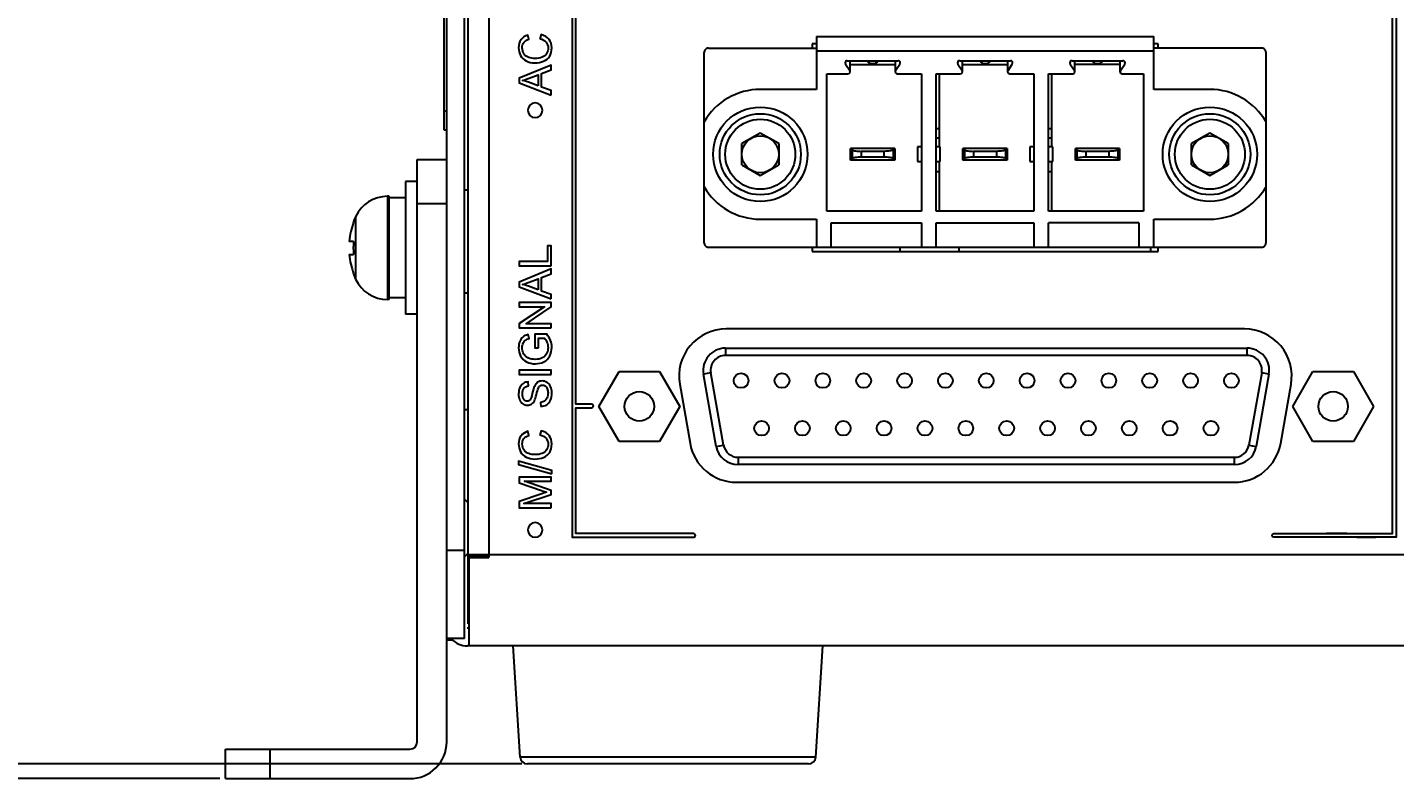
# Model space of a CAD drawing. Header units: millimetres. Extents: x 4086 to 8318, y 123 to 1549.
# Drawn here: x 6904.9 to 6997.6, y 972.8 to 1023.8 of the extents above; entities that cross this region are included whole.
import ezdxf

# ---------------------------------------------------------------- set-up
doc = ezdxf.new("R2010")
doc.units = ezdxf.units.MM
for name, color, linetype in [('00_COMPONENTS', 7, 'Continuous'), ('20_ALL_FEATURES', 7, 'Continuous'), ('layer 3', 7, 'Continuous'), ('尺寸', 3, 'Continuous')]:
    doc.layers.add(name, color=color, linetype=linetype)
doc.styles.get("Standard").update_dxf_attribs({"font": ''})
doc.styles.get('Standard').set_extended_font_data('SimSun')
doc.dimstyles.get("Standard").update_dxf_attribs({"dimscale": 6, "dimtxt": 5, "dimasz": 3, "dimexe": 0.18, "dimexo": 0.0625, "dimgap": 0.8, "dimtad": 1, "dimtoh": 1, "dimdec": 1, "dimzin": 0, "dimdsep": 46, "dimtxsty": 'Standard', "dimcen": 0.09, "dimclrd": 256, "dimclre": 256, "dimclrt": 256, "dimadec": 0, "dimazin": 2, "dimtfac": 1, "dimtdec": 1, "dimtofl": 0, "dimtmove": 0, "dimatfit": 3, "dimfxl": 0, "dimtolj": 1, "dimtzin": 0, "dimarcsym": 0})

# ---------------------------------------------------------------- blocks, each defined once
blk = doc.blocks.new('*D82')
at = {"layer": 'Defpoints', "color": 0}
for p in [(6814.754, 1111.814), (6936.316, 1111.814), (6938.836, 973.814)]:
    blk.add_point(p, dxfattribs=at)
at = {"layer": '尺寸', "lineweight": -2}
for p, q in [((6935.941, 1111.814), (6813.674, 1111.814)), ((6814.754, 991.814), (6814.754, 1093.814)), ((6938.461, 973.814), (6813.674, 973.814))]:
    blk.add_line(p, q, dxfattribs=at)
at = {"layer": '尺寸'}
for points in [[(6817.754, 1093.814), (6811.754, 1093.814), (6814.754, 1111.814)], [(6811.754, 991.814), (6817.754, 991.814), (6814.754, 973.814)]]:
    blk.add_solid(points, dxfattribs=at)
at = {"layer": '尺寸', "insert": (6794.954, 1042.814), "char_height": 30, "attachment_point": 5, "rotation": 90}
blk.add_mtext('\\A1;138.0', dxfattribs=at)
blk = doc.blocks.new('*D83')
at = {"layer": 'Defpoints', "color": 0}
for p in [(6749.805, 1111.814), (6936.316, 1111.814), (6918.366, 972.814)]:
    blk.add_point(p, dxfattribs=at)
at = {"layer": '尺寸', "lineweight": -2}
for p, q in [((6935.941, 1111.814), (6748.725, 1111.814)), ((6749.805, 990.814), (6749.805, 1093.814)), ((6917.991, 972.814), (6748.725, 972.814))]:
    blk.add_line(p, q, dxfattribs=at)
at = {"layer": '尺寸'}
for points in [[(6752.805, 1093.814), (6746.805, 1093.814), (6749.805, 1111.814)], [(6746.805, 990.814), (6752.805, 990.814), (6749.805, 972.814)]]:
    blk.add_solid(points, dxfattribs=at)
at = {"layer": '尺寸', "insert": (6730.005, 1042.314), "char_height": 30, "attachment_point": 5, "rotation": 90}
blk.add_mtext('\\A1;139.0', dxfattribs=at)

msp = doc.modelspace()

# ---------------------------------------------------------------- linework, layer by layer
at = {"layer": '00_COMPONENTS', "color": 7, "linetype": 'Continuous'}
for p, q in [((6938.337, 974.283), (6937.866, 981.814)), ((6958.395, 974.283), (6958.866, 981.814)), ((6958.395, 974.283), (6938.337, 974.283)), ((6957.896, 973.814), (6938.836, 973.814))]:
    msp.add_line(p, q, dxfattribs=at)
for centre, start, end in [((6938.836, 974.314), 183.57633, 270), ((6957.896, 974.314), 270, 356.42367)]:
    msp.add_arc(centre, 0.5, start, end, dxfattribs=at)
at = {"layer": '20_ALL_FEATURES', "color": 7, "linetype": 'Continuous'}
for p, q in [((6933.366, 975.314), (6933.366, 1111.314)), ((6934.566, 982.314), (6934.566, 1111.314)), ((6934.816, 983.314), (6934.816, 1110.314)), ((6936.216, 1105.814), (6936.216, 987.814)), ((6933.166, 1076.814), (6933.166, 1016.814)), ((6958.136, 1022.664), (6958.136, 1022.364)), ((6958.436, 1022.664), (6958.136, 1022.664)), ((6958.436, 1023.164), (6958.436, 1019.564)), ((6958.436, 1023.164), (6981.296, 1023.164)), ((6981.296, 1019.564), (6981.296, 1023.164)), ((6981.596, 1022.664), (6981.296, 1022.664)), ((6981.596, 1022.364), (6981.596, 1022.664)), ((6950.816, 1009.164), (6950.816, 1022.064)), ((6951.116, 1022.364), (6958.436, 1022.364)), ((6981.296, 1022.164), (6958.436, 1022.164)), ((6988.616, 1022.364), (6981.296, 1022.364)), ((6988.916, 1009.164), (6988.916, 1022.064)), ((6960.402, 1021.281), (6960.691, 1020.847)), ((6960.526, 1021.514), (6963.966, 1021.514)), ((6960.716, 1020.764), (6960.716, 1021.514)), ((6960.716, 1021.264), (6963.776, 1021.264)), ((6963.776, 1021.514), (6963.776, 1020.764)), ((6963.802, 1020.847), (6964.091, 1021.281)), ((6968.022, 1021.281), (6968.311, 1020.847)), ((6968.146, 1021.514), (6971.586, 1021.514)), ((6968.336, 1020.764), (6968.336, 1021.514)), ((6968.336, 1021.264), (6971.396, 1021.264)), ((6971.396, 1021.514), (6971.396, 1020.764)), ((6971.422, 1020.847), (6971.711, 1021.281)), ((6975.642, 1021.281), (6975.931, 1020.847)), ((6975.766, 1021.514), (6979.206, 1021.514)), ((6975.956, 1020.764), (6975.956, 1021.514)), ((6979.016, 1021.264), (6975.956, 1021.264)), ((6979.016, 1020.764), (6979.016, 1021.514)), ((6979.042, 1020.847), (6979.331, 1021.281)), ((6959.136, 1011.314), (6959.136, 1020.614)), ((6959.136, 1020.614), (6960.566, 1020.614)), ((6963.926, 1020.614), (6965.556, 1020.614)), ((6965.556, 1020.614), (6965.556, 1011.314)), ((6966.556, 1011.314), (6966.556, 1020.614)), ((6966.556, 1020.614), (6968.186, 1020.614)), ((6966.756, 1020.614), (6966.756, 1015.664)), ((6971.546, 1020.614), (6973.176, 1020.614)), ((6973.176, 1020.614), (6973.176, 1011.314)), ((6974.176, 1011.314), (6974.176, 1020.614)), ((6974.176, 1020.614), (6975.806, 1020.614)), ((6974.376, 1020.614), (6974.376, 1015.664)), ((6979.166, 1020.614), (6980.596, 1020.614)), ((6980.596, 1020.614), (6980.596, 1011.314)), ((6958.436, 1019.564), (6954.627, 1019.564)), ((6985.106, 1019.564), (6981.296, 1019.564)), ((6933.166, 1018.114), (6933.366, 1018.114)), ((6933.166, 1016.814), (6933.366, 1016.814)), ((6954.626, 1016.607), (6953.376, 1015.886)), ((6955.876, 1015.886), (6954.626, 1016.607)), ((6966.756, 1016.889), (6966.556, 1016.889)), ((6966.756, 1016.264), (6966.556, 1016.264)), ((6974.376, 1016.889), (6974.176, 1016.889)), ((6974.376, 1016.264), (6974.176, 1016.264)), ((6985.106, 1016.607), (6983.856, 1015.886)), ((6986.356, 1015.886), (6985.106, 1016.607)), ((6953.376, 1014.442), (6953.376, 1015.886)), ((6955.876, 1015.886), (6955.876, 1014.442)), ((6960.746, 1014.764), (6960.746, 1015.564)), ((6960.746, 1015.564), (6960.869, 1015.447)), ((6963.746, 1015.564), (6960.746, 1015.564)), ((6960.869, 1014.881), (6960.869, 1015.447)), ((6961.46, 1015.364), (6961.46, 1014.964)), ((6963.032, 1015.364), (6961.46, 1015.364)), ((6963.032, 1014.964), (6963.032, 1015.364)), ((6963.623, 1015.447), (6963.746, 1015.564)), ((6963.623, 1015.447), (6963.623, 1014.881)), ((6963.746, 1015.564), (6963.746, 1014.764)), ((6965.281, 1015.664), (6965.281, 1014.664)), ((6965.556, 1015.664), (6965.281, 1015.664)), ((6966.831, 1015.664), (6966.556, 1015.664)), ((6966.831, 1014.664), (6966.831, 1015.664)), ((6968.366, 1014.764), (6968.366, 1015.564)), ((6968.366, 1015.564), (6968.489, 1015.447)), ((6971.366, 1015.564), (6968.366, 1015.564)), ((6968.489, 1014.881), (6968.489, 1015.447)), ((6969.08, 1015.364), (6969.08, 1014.964)), ((6970.652, 1015.364), (6969.08, 1015.364)), ((6970.652, 1014.964), (6970.652, 1015.364)), ((6971.243, 1015.447), (6971.366, 1015.564)), ((6971.243, 1015.447), (6971.243, 1014.881)), ((6971.366, 1015.564), (6971.366, 1014.764)), ((6972.901, 1015.664), (6972.901, 1014.664)), ((6973.176, 1015.664), (6972.901, 1015.664)), ((6974.451, 1015.664), (6974.176, 1015.664)), ((6974.451, 1014.664), (6974.451, 1015.664)), ((6975.986, 1014.764), (6975.986, 1015.564)), ((6975.986, 1015.564), (6976.109, 1015.447)), ((6978.986, 1015.564), (6975.986, 1015.564)), ((6976.109, 1014.881), (6976.109, 1015.447)), ((6976.7, 1015.364), (6976.7, 1014.964)), ((6978.272, 1015.364), (6976.7, 1015.364)), ((6978.272, 1014.964), (6978.272, 1015.364)), ((6978.863, 1015.447), (6978.986, 1015.564)), ((6978.863, 1015.447), (6978.863, 1014.881)), ((6978.986, 1015.564), (6978.986, 1014.764)), ((6983.856, 1014.442), (6983.856, 1015.886)), ((6986.356, 1015.886), (6986.356, 1014.442)), ((6931.366, 975.314), (6931.366, 1014.814)), ((6931.366, 1014.814), (6933.366, 1014.814)), ((6953.376, 1014.442), (6954.626, 1013.72)), ((6954.626, 1013.72), (6955.876, 1014.442)), ((6960.869, 1014.881), (6960.746, 1014.764)), ((6963.746, 1014.764), (6960.746, 1014.764)), ((6963.032, 1014.964), (6961.46, 1014.964)), ((6963.746, 1014.764), (6963.623, 1014.881)), ((6965.281, 1014.664), (6965.556, 1014.664)), ((6966.556, 1014.664), (6966.831, 1014.664)), ((6966.756, 1014.664), (6966.756, 1011.314)), ((6968.489, 1014.881), (6968.366, 1014.764)), ((6971.366, 1014.764), (6968.366, 1014.764)), ((6970.652, 1014.964), (6969.08, 1014.964)), ((6971.366, 1014.764), (6971.243, 1014.881)), ((6972.901, 1014.664), (6973.176, 1014.664)), ((6974.176, 1014.664), (6974.451, 1014.664)), ((6974.376, 1014.664), (6974.376, 1011.314)), ((6976.109, 1014.881), (6975.986, 1014.764)), ((6978.986, 1014.764), (6975.986, 1014.764)), ((6978.272, 1014.964), (6976.7, 1014.964)), ((6978.986, 1014.764), (6978.863, 1014.881)), ((6983.856, 1014.442), (6985.106, 1013.72)), ((6985.106, 1013.72), (6986.356, 1014.442)), ((6930.566, 1013.314), (6930.566, 1004.314)), ((6931.366, 1013.314), (6930.566, 1013.314)), ((6966.756, 1013.964), (6966.556, 1013.964)), ((6974.376, 1013.964), (6974.176, 1013.964)), ((6929.36, 1012.314), (6929.36, 1005.314)), ((6929.466, 1012.314), (6929.36, 1012.314)), ((6929.466, 1005.314), (6929.466, 1012.314)), ((6934.566, 1012.764), (6934.816, 1012.764)), ((6930.566, 1012.204), (6929.466, 1012.204)), ((6933.366, 1011.814), (6931.366, 1011.814)), ((6927.035, 1010.571), (6927.032, 1010.564)), ((6927.053, 1010.564), (6927.032, 1010.564)), ((6927.186, 1010.929), (6927.186, 1006.698)), ((6954.627, 1010.764), (6958.436, 1010.764)), ((6958.436, 1010.764), (6958.436, 1008.864)), ((6965.556, 1011.314), (6959.136, 1011.314)), ((6959.436, 1008.864), (6959.436, 1010.514)), ((6959.436, 1010.514), (6965.556, 1010.514)), ((6965.556, 1010.514), (6965.556, 1008.864)), ((6973.176, 1011.314), (6966.556, 1011.314)), ((6966.556, 1008.864), (6966.556, 1010.514)), ((6966.556, 1010.514), (6973.176, 1010.514)), ((6973.176, 1010.514), (6973.176, 1008.864)), ((6980.596, 1011.314), (6974.176, 1011.314)), ((6974.176, 1008.864), (6974.176, 1010.514)), ((6980.296, 1010.514), (6974.176, 1010.514)), ((6980.296, 1010.514), (6980.296, 1008.864)), ((6981.296, 1008.864), (6981.296, 1010.764)), ((6981.296, 1010.764), (6985.106, 1010.764)), ((6927.053, 1009.251), (6926.755, 1009.251)), ((6951.116, 1008.864), (6988.616, 1008.864)), ((6958.136, 1008.864), (6958.136, 1008.564)), ((6964.116, 1008.564), (6964.116, 1008.864)), ((6968.116, 1008.564), (6968.116, 1008.864)), ((6981.114, 1008.564), (6981.114, 1008.864)), ((6981.596, 1008.564), (6981.596, 1008.864)), ((6926.755, 1008.376), (6927.053, 1008.376)), ((6958.136, 1008.564), (6981.596, 1008.564)), ((6927.032, 1007.064), (6927.053, 1007.064)), ((6927.032, 1007.064), (6927.035, 1007.057)), ((6929.466, 1005.314), (6929.36, 1005.314)), ((6930.566, 1005.424), (6929.466, 1005.424)), ((6934.566, 1005.764), (6934.816, 1005.764)), ((6931.366, 1004.314), (6930.566, 1004.314)), ((6987.456, 1003.314), (6952.316, 1003.314)), ((6952.256, 1002.014), (6952.256, 1001.514)), ((6952.256, 1002.014), (6987.636, 1002.014)), ((6987.636, 1001.514), (6952.256, 1001.514)), ((6987.636, 1001.514), (6987.636, 1002.014)), ((6943.684, 998.064), (6945.055, 1000.439)), ((6945.055, 1000.439), (6947.797, 1000.439)), ((6947.797, 1000.439), (6949.169, 998.064)), ((6951.271, 1000.34), (6950.779, 1000.253)), ((6951.643, 995.353), (6950.779, 1000.253)), ((6952.135, 995.44), (6951.271, 1000.34)), ((6988.621, 1000.34), (6987.757, 995.44)), ((6989.113, 1000.253), (6988.249, 995.353)), ((6989.113, 1000.253), (6988.621, 1000.34)), ((6990.724, 998.064), (6992.095, 1000.439)), ((6992.095, 1000.439), (6994.837, 1000.439)), ((6994.837, 1000.439), (6996.209, 998.064)), ((6949.164, 999.562), (6949.864, 995.562)), ((6989.908, 995.562), (6990.608, 999.562)), ((6934.566, 997.864), (6934.816, 997.864)), ((6945.055, 995.689), (6943.684, 998.064)), ((6949.169, 998.064), (6947.797, 995.689)), ((6992.095, 995.689), (6990.724, 998.064)), ((6996.209, 998.064), (6994.837, 995.689)), ((6947.797, 995.689), (6945.055, 995.689)), ((6994.837, 995.689), (6992.095, 995.689)), ((6951.643, 995.353), (6952.135, 995.44)), ((6987.757, 995.44), (6988.249, 995.353)), ((6953.12, 994.614), (6953.12, 994.114)), ((6953.12, 994.614), (6986.772, 994.614)), ((6986.772, 994.114), (6953.12, 994.114)), ((6986.772, 994.114), (6986.772, 994.614)), ((6953.016, 992.914), (6986.756, 992.914)), ((6934.816, 991.514), (6934.591, 991.739)), ((6933.366, 988.314), (6934.566, 988.314)), ((6934.791, 988.089), (6934.591, 987.889)), ((6934.716, 988.014), (7262.016, 988.014)), ((6936.216, 987.853), (6934.866, 987.853)), ((6934.866, 987.814), (6934.866, 981.814)), ((6934.866, 987.814), (6936.216, 987.814)), ((6936.016, 987.853), (6936.016, 988.014)), ((6934.816, 983.014), (6934.754, 983.014)), ((6934.566, 982.314), (6933.366, 982.314)), ((6933.791, 982.214), (6933.366, 982.214)), ((7261.966, 981.814), (6934.766, 981.814)), ((6918.366, 972.814), (6918.366, 974.814)), ((6918.366, 974.814), (6930.866, 974.814)), ((6921.366, 974.814), (6921.366, 972.814)), ((6918.366, 972.814), (6930.866, 972.814))]:
    msp.add_line(p, q, dxfattribs=at)
for centre, radius in [((6954.626, 1015.164), 3.2), ((6954.626, 1015.164), 2.75), ((6985.106, 1015.164), 3.2), ((6985.106, 1015.164), 2.75), ((6954.626, 1015.164), 2.375), ((6985.106, 1015.164), 2.375), ((6954.626, 1015.164), 1.25), ((6985.106, 1015.164), 1.25), ((6953.326, 999.812), 0.5), ((6956.096, 999.812), 0.5), ((6958.866, 999.812), 0.5), ((6961.636, 999.812), 0.5), ((6964.406, 999.812), 0.5), ((6967.176, 999.812), 0.5), ((6969.946, 999.812), 0.5), ((6972.716, 999.812), 0.5), ((6975.486, 999.812), 0.5), ((6978.256, 999.812), 0.5), ((6981.026, 999.812), 0.5), ((6983.796, 999.812), 0.5), ((6986.566, 999.812), 0.5), ((6946.426, 998.064), 1), ((6993.466, 998.064), 1), ((6954.711, 996.581), 0.5), ((6957.481, 996.581), 0.5), ((6960.251, 996.581), 0.5), ((6963.021, 996.581), 0.5), ((6965.791, 996.581), 0.5), ((6968.561, 996.581), 0.5), ((6971.331, 996.581), 0.5), ((6974.101, 996.581), 0.5), ((6976.871, 996.581), 0.5), ((6979.641, 996.581), 0.5), ((6982.411, 996.581), 0.5), ((6985.181, 996.581), 0.5)]:
    msp.add_circle(centre, radius, dxfattribs=at)
for centre, radius, start, end in [((6951.116, 1022.064), 0.3, 90, 180.0043), ((6988.616, 1022.064), 0.3, 359.99758, 90), ((6960.526, 1021.364), 0.15, 90.00006, 213.69007), ((6960.566, 1020.764), 0.15, 269.99999, 33.69005), ((6962.246, 1021.814), 0.5, 216.86923, 323.14107), ((6963.926, 1020.764), 0.15, 146.30994, 270.00001), ((6963.966, 1021.364), 0.15, 326.30993, 89.99994), ((6968.146, 1021.364), 0.15, 90.00006, 213.69007), ((6968.186, 1020.764), 0.15, 269.99999, 33.69005), ((6969.866, 1021.814), 0.5, 216.86923, 323.14107), ((6971.546, 1020.764), 0.15, 146.30994, 270.00001), ((6971.586, 1021.364), 0.15, 326.30993, 89.99994), ((6975.766, 1021.364), 0.15, 90.00006, 213.69007), ((6975.806, 1020.764), 0.15, 269.99999, 33.69005), ((6977.486, 1021.814), 0.5, 216.86923, 323.14107), ((6979.166, 1020.764), 0.15, 146.30994, 270.00001), ((6979.206, 1021.364), 0.15, 326.30993, 89.99993), ((6954.626, 1015.164), 4.4, 89.98661, 149.9868), ((6985.106, 1015.164), 4.4, 30.0132, 90), ((6929.36, 1009.914), 2.4, 90, 154.971), ((6954.626, 1015.164), 4.4, 210.01319, 270), ((6985.106, 1015.164), 4.4, 269.98661, 329.9868), ((6931.716, 1008.814), 4.981, 159.43024, 174.96082), ((6931.718, 1008.813), 5.002, 154.97186, 159.42109), ((6931.716, 1008.814), 4.684, 174.6403, 185.3597), ((6951.116, 1009.164), 0.3, 179.99758, 270), ((6988.616, 1009.164), 0.3, 270, 0.0043), ((6931.716, 1008.814), 4.981, 185.03918, 200.56976), ((6931.718, 1008.815), 5.002, 200.57594, 205.02812), ((6929.36, 1007.714), 2.4, 205.029, 270), ((6952.316, 1000.114), 3.2, 90, 189.93), ((6987.456, 1000.114), 3.2, 350.07, 90), ((6952.256, 1000.514), 1.5, 90, 190), ((6952.256, 1000.514), 1, 90, 190), ((6987.636, 1000.514), 1.5, 350, 90), ((6987.636, 1000.514), 1, 350, 90), ((6953.016, 996.114), 3.2, 189.93, 270), ((6953.12, 995.614), 1.5, 190, 270), ((6953.12, 995.614), 1, 190, 270), ((6986.756, 996.114), 3.2, 270, 350.07), ((6986.772, 995.614), 1, 270, 350), ((6986.772, 995.614), 1.5, 270, 350), ((6934.766, 983.214), 1.4, 220.59963, 270), ((6930.866, 975.314), 2.5, 270, 0), ((6930.866, 975.314), 0.5, 270, 0)]:
    msp.add_arc(centre, radius, start, end, dxfattribs=at)
for points, knots in [([(6960.869, 1015.447), (6960.877, 1015.439), (6960.9, 1015.427), (6960.968, 1015.404), (6961.088, 1015.383), (6961.262, 1015.367), (6961.391, 1015.364), (6961.46, 1015.364)], [0, 0, 0, 0, 0.052489, 0.129821, 0.355584, 0.657081, 1, 1, 1, 1]), ([(6963.623, 1015.447), (6963.615, 1015.439), (6963.592, 1015.427), (6963.524, 1015.404), (6963.404, 1015.383), (6963.23, 1015.367), (6963.101, 1015.364), (6963.032, 1015.364)], [0, 0, 0, 0, 0.05249, 0.12983, 0.355606, 0.65706, 1, 1, 1, 1]), ([(6968.489, 1015.447), (6968.497, 1015.439), (6968.52, 1015.427), (6968.588, 1015.404), (6968.708, 1015.383), (6968.882, 1015.367), (6969.011, 1015.364), (6969.08, 1015.364)], [0, 0, 0, 0, 0.052489, 0.129821, 0.355584, 0.657081, 1, 1, 1, 1]), ([(6971.243, 1015.447), (6971.235, 1015.439), (6971.212, 1015.427), (6971.144, 1015.404), (6971.024, 1015.383), (6970.85, 1015.367), (6970.721, 1015.364), (6970.652, 1015.364)], [0, 0, 0, 0, 0.05249, 0.12983, 0.355606, 0.65706, 1, 1, 1, 1]), ([(6976.109, 1015.447), (6976.117, 1015.439), (6976.14, 1015.427), (6976.208, 1015.404), (6976.328, 1015.383), (6976.502, 1015.367), (6976.631, 1015.364), (6976.7, 1015.364)], [0, 0, 0, 0, 0.052489, 0.129821, 0.355584, 0.657081, 1, 1, 1, 1]), ([(6978.863, 1015.447), (6978.855, 1015.439), (6978.832, 1015.427), (6978.764, 1015.404), (6978.644, 1015.383), (6978.47, 1015.367), (6978.341, 1015.364), (6978.272, 1015.364)], [0, 0, 0, 0, 0.05249, 0.12983, 0.355606, 0.65706, 1, 1, 1, 1]), ([(6961.46, 1014.964), (6961.391, 1014.964), (6961.262, 1014.96), (6961.088, 1014.944), (6960.968, 1014.924), (6960.9, 1014.901), (6960.877, 1014.888), (6960.869, 1014.881)], [0, 0, 0, 0, 0.342928, 0.644418, 0.870176, 0.947509, 1, 1, 1, 1]), ([(6963.623, 1014.881), (6963.615, 1014.888), (6963.592, 1014.901), (6963.524, 1014.924), (6963.404, 1014.944), (6963.23, 1014.96), (6963.101, 1014.964), (6963.032, 1014.964)], [0, 0, 0, 0, 0.052489, 0.129821, 0.355584, 0.657081, 1, 1, 1, 1]), ([(6969.08, 1014.964), (6969.011, 1014.964), (6968.882, 1014.96), (6968.708, 1014.944), (6968.588, 1014.924), (6968.52, 1014.901), (6968.497, 1014.888), (6968.489, 1014.881)], [0, 0, 0, 0, 0.342928, 0.644418, 0.870176, 0.947509, 1, 1, 1, 1]), ([(6971.243, 1014.881), (6971.235, 1014.888), (6971.212, 1014.901), (6971.144, 1014.924), (6971.024, 1014.944), (6970.85, 1014.96), (6970.721, 1014.964), (6970.652, 1014.964)], [0, 0, 0, 0, 0.052489, 0.129821, 0.355584, 0.657081, 1, 1, 1, 1]), ([(6976.7, 1014.964), (6976.631, 1014.964), (6976.502, 1014.96), (6976.328, 1014.944), (6976.208, 1014.924), (6976.14, 1014.901), (6976.117, 1014.888), (6976.109, 1014.881)], [0, 0, 0, 0, 0.342928, 0.644418, 0.870176, 0.947509, 1, 1, 1, 1]), ([(6978.863, 1014.881), (6978.855, 1014.888), (6978.832, 1014.901), (6978.764, 1014.924), (6978.644, 1014.944), (6978.47, 1014.96), (6978.341, 1014.964), (6978.272, 1014.964)], [0, 0, 0, 0, 0.052489, 0.129821, 0.355584, 0.657081, 1, 1, 1, 1])]:
    msp.add_open_spline(points, degree=3, knots=knots, dxfattribs=at)
at = {"layer": 'layer 3'}
for points, knots in [([(6950.109, 989.186), (6944.218, 989.186), (6946.456, 989.186), (6941.864, 989.186), (6941.864, 989.186), (6941.864, 1012.393), (6941.864, 1077.028), (6941.864, 1095.406), (6941.864, 1095.406), (6941.864, 1095.406), (6950.109, 1095.406), (6950.109, 1095.406), (6950.109, 1095.406), (6950.178, 1095.406), (6950.234, 1095.35), (6950.234, 1095.281), (6950.234, 1095.281), (6950.234, 1095.212), (6950.178, 1095.156), (6950.109, 1095.156), (6950.109, 1095.156), (6950.109, 1095.156), (6942.114, 1095.156), (6942.114, 1095.156), (6942.114, 1095.156), (6942.114, 1090.918), (6942.114, 1063.567), (6942.114, 1049.21), (6942.114, 1049.21), (6942.427, 1049.21), (6943.864, 1049.21), (6944.489, 1049.21), (6944.489, 1049.21), (6944.558, 1049.21), (6944.614, 1049.154), (6944.614, 1049.085), (6944.614, 1049.085), (6944.614, 1049.016), (6944.558, 1048.96), (6944.489, 1048.96), (6944.489, 1048.96), (6944.177, 1048.96), (6942.739, 1048.96), (6942.114, 1048.96), (6942.114, 1048.96), (6942.114, 1043.499), (6942.114, 1042.832), (6942.114, 1028.521), (6942.114, 1028.521), (6942.427, 1028.521), (6943.864, 1028.521), (6944.489, 1028.521), (6944.489, 1028.521), (6944.558, 1028.521), (6944.614, 1028.465), (6944.614, 1028.396), (6944.614, 1028.396), (6944.614, 1028.327), (6944.558, 1028.271), (6944.489, 1028.271), (6944.489, 1028.271), (6944.177, 1028.271), (6942.739, 1028.271), (6942.114, 1028.271), (6942.114, 1028.271), (6942.114, 1025.82), (6942.114, 1003.523), (6942.114, 998.225), (6942.114, 998.225), (6942.427, 998.225), (6942.564, 998.225), (6943.189, 998.225), (6943.189, 998.225), (6943.258, 998.225), (6943.314, 998.169), (6943.314, 998.1), (6943.314, 998.1), (6943.314, 998.031), (6943.258, 997.975), (6943.189, 997.975), (6943.189, 997.975), (6942.877, 997.975), (6942.739, 997.975), (6942.114, 997.975), (6942.114, 997.975), (6942.114, 996.579), (6942.114, 992.337), (6942.114, 989.436), (6942.114, 989.436), (6945.134, 989.436), (6943.28, 989.436), (6950.109, 989.436), (6950.109, 989.436), (6950.178, 989.436), (6950.234, 989.38), (6950.234, 989.311), (6950.234, 989.311), (6950.234, 989.242), (6950.178, 989.186), (6950.109, 989.186)], [0, 0, 0, 0, 0.038462, 0.038462, 0.038462, 0.038462, 0.076923, 0.076923, 0.076923, 0.076923, 0.115385, 0.115385, 0.115385, 0.115385, 0.153846, 0.153846, 0.153846, 0.153846, 0.192308, 0.192308, 0.192308, 0.192308, 0.230769, 0.230769, 0.230769, 0.230769, 0.269231, 0.269231, 0.269231, 0.269231, 0.307692, 0.307692, 0.307692, 0.307692, 0.346154, 0.346154, 0.346154, 0.346154, 0.384615, 0.384615, 0.384615, 0.384615, 0.423077, 0.423077, 0.423077, 0.423077, 0.461538, 0.461538, 0.461538, 0.461538, 0.5, 0.5, 0.5, 0.5, 0.538462, 0.538462, 0.538462, 0.538462, 0.576923, 0.576923, 0.576923, 0.576923, 0.615385, 0.615385, 0.615385, 0.615385, 0.653846, 0.653846, 0.653846, 0.653846, 0.692308, 0.692308, 0.692308, 0.692308, 0.730769, 0.730769, 0.730769, 0.730769, 0.769231, 0.769231, 0.769231, 0.769231, 0.807692, 0.807692, 0.807692, 0.807692, 0.846154, 0.846154, 0.846154, 0.846154, 0.884615, 0.884615, 0.884615, 0.884615, 0.923077, 0.923077, 0.923077, 0.923077, 1, 1, 1, 1]), ([(6989.446, 989.186), (7004.064, 989.186), (6989.604, 989.186), (6997.731, 989.186), (6997.731, 989.186), (6997.731, 1035.084), (6997.731, 1086.777), (6997.731, 1095.406), (6997.731, 1095.406), (6997.731, 1095.406), (6989.446, 1095.406), (6989.446, 1095.406), (6989.446, 1095.406), (6989.377, 1095.406), (6989.321, 1095.35), (6989.321, 1095.281), (6989.321, 1095.281), (6989.321, 1095.212), (6989.377, 1095.156), (6989.446, 1095.156), (6989.446, 1095.156), (6989.446, 1095.156), (6997.481, 1095.156), (6997.481, 1095.156), (6997.481, 1095.156), (6997.481, 1078.221), (6997.481, 1014.391), (6997.481, 989.436), (6997.481, 989.436), (6986.072, 989.436), (7001.613, 989.436), (6989.446, 989.436), (6989.446, 989.436), (6989.377, 989.436), (6989.321, 989.38), (6989.321, 989.311), (6989.321, 989.311), (6989.321, 989.242), (6989.377, 989.186), (6989.446, 989.186)], [0, 0, 0, 0, 0.090909, 0.090909, 0.090909, 0.090909, 0.181818, 0.181818, 0.181818, 0.181818, 0.272727, 0.272727, 0.272727, 0.272727, 0.363636, 0.363636, 0.363636, 0.363636, 0.454545, 0.454545, 0.454545, 0.454545, 0.545455, 0.545455, 0.545455, 0.545455, 0.636364, 0.636364, 0.636364, 0.636364, 0.727273, 0.727273, 0.727273, 0.727273, 0.818182, 0.818182, 0.818182, 0.818182, 1, 1, 1, 1]), ([(6939.689, 1022.998), (6939.689, 1022.998), (6939.762, 1023.286), (6939.762, 1023.286), (6939.762, 1023.286), (6939.999, 1023.226), (6940.179, 1023.118), (6940.303, 1022.961), (6940.303, 1022.961), (6940.427, 1022.805), (6940.489, 1022.613), (6940.489, 1022.387), (6940.489, 1022.387), (6940.489, 1022.152), (6940.442, 1021.962), (6940.346, 1021.815), (6940.346, 1021.815), (6940.25, 1021.668), (6940.112, 1021.556), (6939.931, 1021.48), (6939.931, 1021.48), (6939.75, 1021.403), (6939.556, 1021.365), (6939.348, 1021.365), (6939.348, 1021.365), (6939.121, 1021.365), (6938.924, 1021.408), (6938.755, 1021.495), (6938.755, 1021.495), (6938.586, 1021.581), (6938.458, 1021.704), (6938.37, 1021.864), (6938.37, 1021.864), (6938.283, 1022.024), (6938.239, 1022.2), (6938.239, 1022.391), (6938.239, 1022.391), (6938.239, 1022.609), (6938.294, 1022.792), (6938.405, 1022.94), (6938.405, 1022.94), (6938.516, 1023.088), (6938.672, 1023.192), (6938.873, 1023.25), (6938.873, 1023.25), (6938.873, 1023.25), (6938.94, 1022.967), (6938.94, 1022.967), (6938.94, 1022.967), (6938.781, 1022.917), (6938.666, 1022.844), (6938.594, 1022.748), (6938.594, 1022.748), (6938.521, 1022.652), (6938.485, 1022.531), (6938.485, 1022.386), (6938.485, 1022.386), (6938.485, 1022.219), (6938.526, 1022.079), (6938.606, 1021.967), (6938.606, 1021.967), (6938.686, 1021.855), (6938.794, 1021.776), (6938.928, 1021.731), (6938.928, 1021.731), (6939.064, 1021.686), (6939.203, 1021.663), (6939.346, 1021.663), (6939.346, 1021.663), (6939.531, 1021.663), (6939.693, 1021.69), (6939.831, 1021.743), (6939.831, 1021.743), (6939.969, 1021.797), (6940.072, 1021.881), (6940.141, 1021.994), (6940.141, 1021.994), (6940.209, 1022.108), (6940.243, 1022.23), (6940.243, 1022.363), (6940.243, 1022.363), (6940.243, 1022.524), (6940.196, 1022.66), (6940.104, 1022.771), (6940.104, 1022.771), (6940.01, 1022.883), (6939.872, 1022.958), (6939.689, 1022.998)], [0, 0, 0, 0, 0.043478, 0.043478, 0.043478, 0.043478, 0.086957, 0.086957, 0.086957, 0.086957, 0.130435, 0.130435, 0.130435, 0.130435, 0.173913, 0.173913, 0.173913, 0.173913, 0.217391, 0.217391, 0.217391, 0.217391, 0.26087, 0.26087, 0.26087, 0.26087, 0.304348, 0.304348, 0.304348, 0.304348, 0.347826, 0.347826, 0.347826, 0.347826, 0.391304, 0.391304, 0.391304, 0.391304, 0.434783, 0.434783, 0.434783, 0.434783, 0.478261, 0.478261, 0.478261, 0.478261, 0.521739, 0.521739, 0.521739, 0.521739, 0.565217, 0.565217, 0.565217, 0.565217, 0.608696, 0.608696, 0.608696, 0.608696, 0.652174, 0.652174, 0.652174, 0.652174, 0.695652, 0.695652, 0.695652, 0.695652, 0.73913, 0.73913, 0.73913, 0.73913, 0.782609, 0.782609, 0.782609, 0.782609, 0.826087, 0.826087, 0.826087, 0.826087, 0.869565, 0.869565, 0.869565, 0.869565, 0.913043, 0.913043, 0.913043, 0.913043, 1, 1, 1, 1]), ([(6940.453, 1019.18), (6940.453, 1019.18), (6938.276, 1020.015), (6938.276, 1020.015), (6938.276, 1020.015), (6938.276, 1020.015), (6938.276, 1020.332), (6938.276, 1020.332), (6938.276, 1020.332), (6938.276, 1020.332), (6940.453, 1021.218), (6940.453, 1021.218), (6940.453, 1021.218), (6940.453, 1021.218), (6940.453, 1020.891), (6940.453, 1020.891), (6940.453, 1020.891), (6940.453, 1020.891), (6939.793, 1020.639), (6939.793, 1020.639), (6939.793, 1020.639), (6939.793, 1020.639), (6939.793, 1019.722), (6939.793, 1019.722), (6939.793, 1019.722), (6939.793, 1019.722), (6940.453, 1019.486), (6940.453, 1019.486), (6940.453, 1019.486), (6940.453, 1019.486), (6940.453, 1019.18), (6940.453, 1019.18)], [0, 0, 0, 0, 0.111111, 0.111111, 0.111111, 0.111111, 0.222222, 0.222222, 0.222222, 0.222222, 0.333333, 0.333333, 0.333333, 0.333333, 0.444444, 0.444444, 0.444444, 0.444444, 0.555556, 0.555556, 0.555556, 0.555556, 0.666667, 0.666667, 0.666667, 0.666667, 0.777778, 0.777778, 0.777778, 0.777778, 1, 1, 1, 1]), ([(6939.559, 1019.807), (6939.559, 1019.807), (6939.559, 1020.548), (6939.559, 1020.548), (6939.559, 1020.548), (6939.559, 1020.548), (6938.955, 1020.321), (6938.955, 1020.321), (6938.955, 1020.321), (6938.772, 1020.253), (6938.62, 1020.201), (6938.501, 1020.165), (6938.501, 1020.165), (6938.643, 1020.135), (6938.782, 1020.096), (6938.92, 1020.045), (6938.92, 1020.045), (6938.92, 1020.045), (6939.559, 1019.807), (6939.559, 1019.807)], [0, 0, 0, 0, 0.166667, 0.166667, 0.166667, 0.166667, 0.333333, 0.333333, 0.333333, 0.333333, 0.5, 0.5, 0.5, 0.5, 0.666667, 0.666667, 0.666667, 0.666667, 1, 1, 1, 1]), ([(6940.453, 1007.604), (6940.453, 1007.604), (6938.276, 1007.604), (6938.276, 1007.604), (6938.276, 1007.604), (6938.276, 1007.604), (6938.276, 1007.893), (6938.276, 1007.893), (6938.276, 1007.893), (6938.276, 1007.893), (6940.197, 1007.893), (6940.197, 1007.893), (6940.197, 1007.893), (6940.197, 1007.893), (6940.197, 1008.963), (6940.197, 1008.963), (6940.197, 1008.963), (6940.197, 1008.963), (6940.453, 1008.963), (6940.453, 1008.963), (6940.453, 1008.963), (6940.453, 1008.963), (6940.453, 1007.604), (6940.453, 1007.604)], [0, 0, 0, 0, 0.142857, 0.142857, 0.142857, 0.142857, 0.285714, 0.285714, 0.285714, 0.285714, 0.428571, 0.428571, 0.428571, 0.428571, 0.571429, 0.571429, 0.571429, 0.571429, 0.714286, 0.714286, 0.714286, 0.714286, 1, 1, 1, 1]), ([(6940.453, 1005.349), (6940.453, 1005.349), (6938.276, 1006.184), (6938.276, 1006.184), (6938.276, 1006.184), (6938.276, 1006.184), (6938.276, 1006.501), (6938.276, 1006.501), (6938.276, 1006.501), (6938.276, 1006.501), (6940.453, 1007.387), (6940.453, 1007.387), (6940.453, 1007.387), (6940.453, 1007.387), (6940.453, 1007.06), (6940.453, 1007.06), (6940.453, 1007.06), (6940.453, 1007.06), (6939.793, 1006.808), (6939.793, 1006.808), (6939.793, 1006.808), (6939.793, 1006.808), (6939.793, 1005.891), (6939.793, 1005.891), (6939.793, 1005.891), (6939.793, 1005.891), (6940.453, 1005.655), (6940.453, 1005.655), (6940.453, 1005.655), (6940.453, 1005.655), (6940.453, 1005.349), (6940.453, 1005.349)], [0, 0, 0, 0, 0.111111, 0.111111, 0.111111, 0.111111, 0.222222, 0.222222, 0.222222, 0.222222, 0.333333, 0.333333, 0.333333, 0.333333, 0.444444, 0.444444, 0.444444, 0.444444, 0.555556, 0.555556, 0.555556, 0.555556, 0.666667, 0.666667, 0.666667, 0.666667, 0.777778, 0.777778, 0.777778, 0.777778, 1, 1, 1, 1]), ([(6939.559, 1005.976), (6939.559, 1005.976), (6939.559, 1006.718), (6939.559, 1006.718), (6939.559, 1006.718), (6939.559, 1006.718), (6938.955, 1006.49), (6938.955, 1006.49), (6938.955, 1006.49), (6938.772, 1006.422), (6938.62, 1006.37), (6938.501, 1006.334), (6938.501, 1006.334), (6938.643, 1006.304), (6938.782, 1006.264), (6938.92, 1006.214), (6938.92, 1006.214), (6938.92, 1006.214), (6939.559, 1005.976), (6939.559, 1005.976)], [0, 0, 0, 0, 0.166667, 0.166667, 0.166667, 0.166667, 0.333333, 0.333333, 0.333333, 0.333333, 0.5, 0.5, 0.5, 0.5, 0.666667, 0.666667, 0.666667, 0.666667, 1, 1, 1, 1]), ([(6940.453, 1003.389), (6940.453, 1003.389), (6938.276, 1003.389), (6938.276, 1003.389), (6938.276, 1003.389), (6938.276, 1003.389), (6938.276, 1003.685), (6938.276, 1003.685), (6938.276, 1003.685), (6938.276, 1003.685), (6939.985, 1004.827), (6939.985, 1004.827), (6939.985, 1004.827), (6939.985, 1004.827), (6938.276, 1004.827), (6938.276, 1004.827), (6938.276, 1004.827), (6938.276, 1004.827), (6938.276, 1005.104), (6938.276, 1005.104), (6938.276, 1005.104), (6938.276, 1005.104), (6940.453, 1005.104), (6940.453, 1005.104), (6940.453, 1005.104), (6940.453, 1005.104), (6940.453, 1004.808), (6940.453, 1004.808), (6940.453, 1004.808), (6940.453, 1004.808), (6938.744, 1003.666), (6938.744, 1003.666), (6938.744, 1003.666), (6938.744, 1003.666), (6940.453, 1003.666), (6940.453, 1003.666), (6940.453, 1003.666), (6940.453, 1003.666), (6940.453, 1003.389), (6940.453, 1003.389)], [0, 0, 0, 0, 0.090909, 0.090909, 0.090909, 0.090909, 0.181818, 0.181818, 0.181818, 0.181818, 0.272727, 0.272727, 0.272727, 0.272727, 0.363636, 0.363636, 0.363636, 0.363636, 0.454545, 0.454545, 0.454545, 0.454545, 0.545455, 0.545455, 0.545455, 0.545455, 0.636364, 0.636364, 0.636364, 0.636364, 0.727273, 0.727273, 0.727273, 0.727273, 0.818182, 0.818182, 0.818182, 0.818182, 1, 1, 1, 1]), ([(6939.598, 1002.046), (6939.598, 1002.046), (6939.343, 1002.046), (6939.343, 1002.046), (6939.343, 1002.046), (6939.343, 1002.046), (6939.343, 1002.967), (6939.343, 1002.967), (6939.343, 1002.967), (6939.343, 1002.967), (6940.15, 1002.967), (6940.15, 1002.967), (6940.15, 1002.967), (6940.262, 1002.826), (6940.347, 1002.68), (6940.404, 1002.529), (6940.404, 1002.529), (6940.461, 1002.379), (6940.489, 1002.224), (6940.489, 1002.066), (6940.489, 1002.066), (6940.489, 1001.852), (6940.444, 1001.658), (6940.352, 1001.483), (6940.352, 1001.483), (6940.261, 1001.309), (6940.128, 1001.177), (6939.955, 1001.088), (6939.955, 1001.088), (6939.782, 1000.999), (6939.588, 1000.954), (6939.375, 1000.954), (6939.375, 1000.954), (6939.163, 1000.954), (6938.966, 1000.998), (6938.782, 1001.087), (6938.782, 1001.087), (6938.598, 1001.176), (6938.462, 1001.303), (6938.373, 1001.469), (6938.373, 1001.469), (6938.284, 1001.635), (6938.239, 1001.827), (6938.239, 1002.044), (6938.239, 1002.044), (6938.239, 1002.201), (6938.265, 1002.343), (6938.316, 1002.471), (6938.316, 1002.471), (6938.367, 1002.598), (6938.438, 1002.698), (6938.529, 1002.769), (6938.529, 1002.769), (6938.62, 1002.842), (6938.739, 1002.897), (6938.885, 1002.934), (6938.885, 1002.934), (6938.885, 1002.934), (6938.956, 1002.674), (6938.956, 1002.674), (6938.956, 1002.674), (6938.846, 1002.641), (6938.759, 1002.601), (6938.695, 1002.553), (6938.695, 1002.553), (6938.632, 1002.504), (6938.581, 1002.435), (6938.543, 1002.345), (6938.543, 1002.345), (6938.505, 1002.255), (6938.486, 1002.155), (6938.486, 1002.045), (6938.486, 1002.045), (6938.486, 1001.914), (6938.506, 1001.801), (6938.546, 1001.704), (6938.546, 1001.704), (6938.586, 1001.609), (6938.639, 1001.532), (6938.704, 1001.472), (6938.704, 1001.472), (6938.77, 1001.413), (6938.842, 1001.368), (6938.92, 1001.335), (6938.92, 1001.335), (6939.055, 1001.28), (6939.201, 1001.252), (6939.359, 1001.252), (6939.359, 1001.252), (6939.553, 1001.252), (6939.716, 1001.286), (6939.847, 1001.352), (6939.847, 1001.352), (6939.978, 1001.419), (6940.075, 1001.516), (6940.139, 1001.644), (6940.139, 1001.644), (6940.202, 1001.771), (6940.234, 1001.907), (6940.234, 1002.05), (6940.234, 1002.05), (6940.234, 1002.175), (6940.21, 1002.296), (6940.161, 1002.415), (6940.161, 1002.415), (6940.113, 1002.533), (6940.062, 1002.623), (6940.006, 1002.684), (6940.006, 1002.684), (6940.006, 1002.684), (6939.598, 1002.684), (6939.598, 1002.684), (6939.598, 1002.684), (6939.598, 1002.684), (6939.598, 1002.046), (6939.598, 1002.046)], [0, 0, 0, 0, 0.033333, 0.033333, 0.033333, 0.033333, 0.066667, 0.066667, 0.066667, 0.066667, 0.1, 0.1, 0.1, 0.1, 0.133333, 0.133333, 0.133333, 0.133333, 0.166667, 0.166667, 0.166667, 0.166667, 0.2, 0.2, 0.2, 0.2, 0.233333, 0.233333, 0.233333, 0.233333, 0.266667, 0.266667, 0.266667, 0.266667, 0.3, 0.3, 0.3, 0.3, 0.333333, 0.333333, 0.333333, 0.333333, 0.366667, 0.366667, 0.366667, 0.366667, 0.4, 0.4, 0.4, 0.4, 0.433333, 0.433333, 0.433333, 0.433333, 0.466667, 0.466667, 0.466667, 0.466667, 0.5, 0.5, 0.5, 0.5, 0.533333, 0.533333, 0.533333, 0.533333, 0.566667, 0.566667, 0.566667, 0.566667, 0.6, 0.6, 0.6, 0.6, 0.633333, 0.633333, 0.633333, 0.633333, 0.666667, 0.666667, 0.666667, 0.666667, 0.7, 0.7, 0.7, 0.7, 0.733333, 0.733333, 0.733333, 0.733333, 0.766667, 0.766667, 0.766667, 0.766667, 0.8, 0.8, 0.8, 0.8, 0.833333, 0.833333, 0.833333, 0.833333, 0.866667, 0.866667, 0.866667, 0.866667, 0.9, 0.9, 0.9, 0.9, 0.933333, 0.933333, 0.933333, 0.933333, 1, 1, 1, 1]), ([(6940.453, 1000.231), (6940.453, 1000.231), (6938.276, 1000.231), (6938.276, 1000.231), (6938.276, 1000.231), (6938.276, 1000.231), (6938.276, 1000.52), (6938.276, 1000.52), (6938.276, 1000.52), (6938.276, 1000.52), (6940.453, 1000.52), (6940.453, 1000.52), (6940.453, 1000.52), (6940.453, 1000.52), (6940.453, 1000.231), (6940.453, 1000.231)], [0, 0, 0, 0, 0.2, 0.2, 0.2, 0.2, 0.4, 0.4, 0.4, 0.4, 0.6, 0.6, 0.6, 0.6, 1, 1, 1, 1]), ([(6939.753, 998.06), (6939.753, 998.06), (6939.729, 998.331), (6939.729, 998.331), (6939.729, 998.331), (6939.839, 998.344), (6939.928, 998.374), (6939.999, 998.421), (6939.999, 998.421), (6940.069, 998.468), (6940.125, 998.541), (6940.169, 998.64), (6940.169, 998.64), (6940.212, 998.738), (6940.234, 998.85), (6940.234, 998.974), (6940.234, 998.974), (6940.234, 999.084), (6940.218, 999.18), (6940.185, 999.264), (6940.185, 999.264), (6940.152, 999.349), (6940.107, 999.411), (6940.049, 999.452), (6940.049, 999.452), (6939.992, 999.493), (6939.93, 999.514), (6939.863, 999.514), (6939.863, 999.514), (6939.795, 999.514), (6939.736, 999.494), (6939.685, 999.454), (6939.685, 999.454), (6939.634, 999.415), (6939.591, 999.35), (6939.556, 999.258), (6939.556, 999.258), (6939.534, 999.2), (6939.499, 999.071), (6939.45, 998.871), (6939.45, 998.871), (6939.402, 998.67), (6939.357, 998.531), (6939.315, 998.451), (6939.315, 998.451), (6939.26, 998.347), (6939.192, 998.27), (6939.111, 998.219), (6939.111, 998.219), (6939.031, 998.168), (6938.94, 998.142), (6938.84, 998.142), (6938.84, 998.142), (6938.73, 998.142), (6938.627, 998.174), (6938.532, 998.236), (6938.532, 998.236), (6938.436, 998.299), (6938.364, 998.389), (6938.314, 998.509), (6938.314, 998.509), (6938.264, 998.629), (6938.239, 998.762), (6938.239, 998.909), (6938.239, 998.909), (6938.239, 999.07), (6938.265, 999.212), (6938.317, 999.335), (6938.317, 999.335), (6938.369, 999.459), (6938.446, 999.553), (6938.547, 999.62), (6938.547, 999.62), (6938.648, 999.686), (6938.762, 999.722), (6938.89, 999.727), (6938.89, 999.727), (6938.89, 999.727), (6938.911, 999.45), (6938.911, 999.45), (6938.911, 999.45), (6938.774, 999.435), (6938.67, 999.385), (6938.6, 999.299), (6938.6, 999.299), (6938.53, 999.214), (6938.495, 999.087), (6938.495, 998.92), (6938.495, 998.92), (6938.495, 998.746), (6938.527, 998.618), (6938.591, 998.539), (6938.591, 998.539), (6938.654, 998.459), (6938.731, 998.419), (6938.822, 998.419), (6938.822, 998.419), (6938.9, 998.419), (6938.964, 998.448), (6939.015, 998.504), (6939.015, 998.504), (6939.065, 998.559), (6939.117, 998.704), (6939.17, 998.938), (6939.17, 998.938), (6939.223, 999.172), (6939.269, 999.333), (6939.309, 999.42), (6939.309, 999.42), (6939.367, 999.546), (6939.44, 999.64), (6939.53, 999.7), (6939.53, 999.7), (6939.619, 999.761), (6939.722, 999.79), (6939.839, 999.79), (6939.839, 999.79), (6939.955, 999.79), (6940.063, 999.757), (6940.165, 999.691), (6940.165, 999.691), (6940.268, 999.625), (6940.347, 999.53), (6940.404, 999.406), (6940.404, 999.406), (6940.461, 999.282), (6940.489, 999.142), (6940.489, 998.987), (6940.489, 998.987), (6940.489, 998.79), (6940.46, 998.625), (6940.403, 998.493), (6940.403, 998.493), (6940.346, 998.359), (6940.26, 998.255), (6940.144, 998.18), (6940.144, 998.18), (6940.029, 998.104), (6939.899, 998.064), (6939.753, 998.06)], [0, 0, 0, 0, 0.027778, 0.027778, 0.027778, 0.027778, 0.055556, 0.055556, 0.055556, 0.055556, 0.083333, 0.083333, 0.083333, 0.083333, 0.111111, 0.111111, 0.111111, 0.111111, 0.138889, 0.138889, 0.138889, 0.138889, 0.166667, 0.166667, 0.166667, 0.166667, 0.194444, 0.194444, 0.194444, 0.194444, 0.222222, 0.222222, 0.222222, 0.222222, 0.25, 0.25, 0.25, 0.25, 0.277778, 0.277778, 0.277778, 0.277778, 0.305556, 0.305556, 0.305556, 0.305556, 0.333333, 0.333333, 0.333333, 0.333333, 0.361111, 0.361111, 0.361111, 0.361111, 0.388889, 0.388889, 0.388889, 0.388889, 0.416667, 0.416667, 0.416667, 0.416667, 0.444444, 0.444444, 0.444444, 0.444444, 0.472222, 0.472222, 0.472222, 0.472222, 0.5, 0.5, 0.5, 0.5, 0.527778, 0.527778, 0.527778, 0.527778, 0.555556, 0.555556, 0.555556, 0.555556, 0.583333, 0.583333, 0.583333, 0.583333, 0.611111, 0.611111, 0.611111, 0.611111, 0.638889, 0.638889, 0.638889, 0.638889, 0.666667, 0.666667, 0.666667, 0.666667, 0.694444, 0.694444, 0.694444, 0.694444, 0.722222, 0.722222, 0.722222, 0.722222, 0.75, 0.75, 0.75, 0.75, 0.777778, 0.777778, 0.777778, 0.777778, 0.805556, 0.805556, 0.805556, 0.805556, 0.833333, 0.833333, 0.833333, 0.833333, 0.861111, 0.861111, 0.861111, 0.861111, 0.888889, 0.888889, 0.888889, 0.888889, 0.916667, 0.916667, 0.916667, 0.916667, 0.944444, 0.944444, 0.944444, 0.944444, 1, 1, 1, 1]), ([(6939.689, 996.126), (6939.689, 996.126), (6939.762, 996.415), (6939.762, 996.415), (6939.762, 996.415), (6939.999, 996.355), (6940.179, 996.246), (6940.303, 996.09), (6940.303, 996.09), (6940.427, 995.933), (6940.489, 995.742), (6940.489, 995.515), (6940.489, 995.515), (6940.489, 995.281), (6940.442, 995.09), (6940.346, 994.943), (6940.346, 994.943), (6940.251, 994.797), (6940.112, 994.685), (6939.931, 994.609), (6939.931, 994.609), (6939.75, 994.532), (6939.556, 994.493), (6939.348, 994.493), (6939.348, 994.493), (6939.122, 994.493), (6938.924, 994.537), (6938.755, 994.623), (6938.755, 994.623), (6938.586, 994.71), (6938.458, 994.833), (6938.371, 994.993), (6938.371, 994.993), (6938.283, 995.152), (6938.239, 995.328), (6938.239, 995.52), (6938.239, 995.52), (6938.239, 995.738), (6938.295, 995.92), (6938.406, 996.068), (6938.406, 996.068), (6938.516, 996.217), (6938.672, 996.32), (6938.873, 996.379), (6938.873, 996.379), (6938.873, 996.379), (6938.94, 996.096), (6938.94, 996.096), (6938.94, 996.096), (6938.782, 996.046), (6938.666, 995.972), (6938.594, 995.876), (6938.594, 995.876), (6938.522, 995.781), (6938.486, 995.66), (6938.486, 995.515), (6938.486, 995.515), (6938.486, 995.348), (6938.526, 995.208), (6938.606, 995.096), (6938.606, 995.096), (6938.686, 994.984), (6938.794, 994.905), (6938.928, 994.86), (6938.928, 994.86), (6939.064, 994.814), (6939.203, 994.791), (6939.347, 994.791), (6939.347, 994.791), (6939.532, 994.791), (6939.693, 994.818), (6939.831, 994.872), (6939.831, 994.872), (6939.969, 994.926), (6940.072, 995.009), (6940.141, 995.123), (6940.141, 995.123), (6940.209, 995.236), (6940.243, 995.359), (6940.243, 995.491), (6940.243, 995.491), (6940.243, 995.652), (6940.196, 995.788), (6940.104, 995.9), (6940.104, 995.9), (6940.01, 996.011), (6939.873, 996.087), (6939.689, 996.126)], [0, 0, 0, 0, 0.043478, 0.043478, 0.043478, 0.043478, 0.086957, 0.086957, 0.086957, 0.086957, 0.130435, 0.130435, 0.130435, 0.130435, 0.173913, 0.173913, 0.173913, 0.173913, 0.217391, 0.217391, 0.217391, 0.217391, 0.26087, 0.26087, 0.26087, 0.26087, 0.304348, 0.304348, 0.304348, 0.304348, 0.347826, 0.347826, 0.347826, 0.347826, 0.391304, 0.391304, 0.391304, 0.391304, 0.434783, 0.434783, 0.434783, 0.434783, 0.478261, 0.478261, 0.478261, 0.478261, 0.521739, 0.521739, 0.521739, 0.521739, 0.565217, 0.565217, 0.565217, 0.565217, 0.608696, 0.608696, 0.608696, 0.608696, 0.652174, 0.652174, 0.652174, 0.652174, 0.695652, 0.695652, 0.695652, 0.695652, 0.73913, 0.73913, 0.73913, 0.73913, 0.782609, 0.782609, 0.782609, 0.782609, 0.826087, 0.826087, 0.826087, 0.826087, 0.869565, 0.869565, 0.869565, 0.869565, 0.913043, 0.913043, 0.913043, 0.913043, 1, 1, 1, 1]), ([(6940.489, 993.497), (6940.489, 993.497), (6938.239, 994.129), (6938.239, 994.129), (6938.239, 994.129), (6938.239, 994.129), (6938.239, 994.344), (6938.239, 994.344), (6938.239, 994.344), (6938.239, 994.344), (6940.489, 993.712), (6940.489, 993.712), (6940.489, 993.712), (6940.489, 993.712), (6940.489, 993.497), (6940.489, 993.497)], [0, 0, 0, 0, 0.2, 0.2, 0.2, 0.2, 0.4, 0.4, 0.4, 0.4, 0.6, 0.6, 0.6, 0.6, 1, 1, 1, 1]), ([(6940.453, 991.192), (6940.453, 991.192), (6938.276, 991.192), (6938.276, 991.192), (6938.276, 991.192), (6938.276, 991.192), (6938.276, 991.624), (6938.276, 991.624), (6938.276, 991.624), (6938.276, 991.624), (6939.817, 992.139), (6939.817, 992.139), (6939.817, 992.139), (6939.96, 992.186), (6940.068, 992.221), (6940.139, 992.242), (6940.139, 992.242), (6940.06, 992.267), (6939.944, 992.306), (6939.79, 992.359), (6939.79, 992.359), (6939.79, 992.359), (6938.276, 992.883), (6938.276, 992.883), (6938.276, 992.883), (6938.276, 992.883), (6938.276, 993.269), (6938.276, 993.269), (6938.276, 993.269), (6938.276, 993.269), (6940.453, 993.269), (6940.453, 993.269), (6940.453, 993.269), (6940.453, 993.269), (6940.453, 992.992), (6940.453, 992.992), (6940.453, 992.992), (6940.453, 992.992), (6938.632, 992.992), (6938.632, 992.992), (6938.632, 992.992), (6938.632, 992.992), (6940.453, 992.357), (6940.453, 992.357), (6940.453, 992.357), (6940.453, 992.357), (6940.453, 992.097), (6940.453, 992.097), (6940.453, 992.097), (6940.453, 992.097), (6938.598, 991.469), (6938.598, 991.469), (6938.598, 991.469), (6938.598, 991.469), (6940.453, 991.469), (6940.453, 991.469), (6940.453, 991.469), (6940.453, 991.469), (6940.453, 991.192), (6940.453, 991.192)], [0, 0, 0, 0, 0.0625, 0.0625, 0.0625, 0.0625, 0.125, 0.125, 0.125, 0.125, 0.1875, 0.1875, 0.1875, 0.1875, 0.25, 0.25, 0.25, 0.25, 0.3125, 0.3125, 0.3125, 0.3125, 0.375, 0.375, 0.375, 0.375, 0.4375, 0.4375, 0.4375, 0.4375, 0.5, 0.5, 0.5, 0.5, 0.5625, 0.5625, 0.5625, 0.5625, 0.625, 0.625, 0.625, 0.625, 0.6875, 0.6875, 0.6875, 0.6875, 0.75, 0.75, 0.75, 0.75, 0.8125, 0.8125, 0.8125, 0.8125, 0.875, 0.875, 0.875, 0.875, 1, 1, 1, 1])]:
    msp.add_open_spline(points, degree=3, knots=knots, dxfattribs=at)
at = {"layer": 'layer 3', "color": 142}
for points in [[(6939.364, 1018.65), (6939.64, 1018.65), (6939.864, 1018.426), (6939.864, 1018.15), (6939.864, 1018.15), (6939.864, 1017.874), (6939.64, 1017.65), (6939.364, 1017.65), (6939.364, 1017.65), (6939.088, 1017.65), (6938.864, 1017.874), (6938.864, 1018.15), (6938.864, 1018.15), (6938.864, 1018.426), (6939.088, 1018.65), (6939.364, 1018.65)], [(6939.364, 990.186), (6939.64, 990.186), (6939.864, 989.962), (6939.864, 989.686), (6939.864, 989.686), (6939.864, 989.41), (6939.64, 989.186), (6939.364, 989.186), (6939.364, 989.186), (6939.088, 989.186), (6938.864, 989.41), (6938.864, 989.686), (6938.864, 989.686), (6938.864, 989.962), (6939.088, 990.186), (6939.364, 990.186)]]:
    msp.add_open_spline(points, degree=3, knots=[0, 0, 0, 0, 0.2, 0.2, 0.2, 0.2, 0.4, 0.4, 0.4, 0.4, 0.6, 0.6, 0.6, 0.6, 1, 1, 1, 1], dxfattribs=at)

# ---------------------------------------------------------------- dimensions: what is measured, and where the dimension line sits
at = {"layer": '尺寸'}
for base, p1, picture, middle in [((6749.805, 1111.814), (6918.366, 972.814), '*D83', (6749.805, 1042.314)), ((6814.754, 1111.814), (6938.836, 973.814), '*D82', (6814.754, 1042.814))]:
    dim = msp.add_linear_dim(base=base, p1=p1, p2=(6936.316, 1111.814), angle=90, dimstyle='Standard', dxfattribs=at)
    dim.commit()
    dim.dimension.update_dxf_attribs({"geometry": picture, "text_midpoint": middle, "dimtype": 160})

doc.saveas('drawing.dxf')
